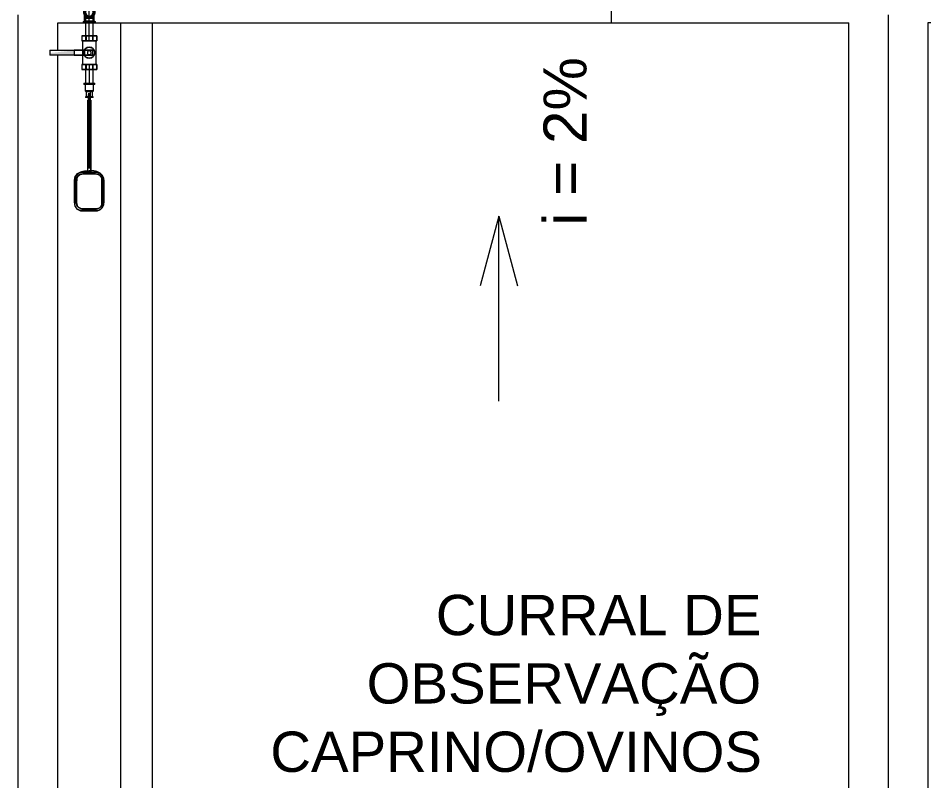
# Model space of a CAD drawing. Header units: metres. Extents: x 5 to 242, y -3 to 162.
# Drawn here: x 156.933 to 159.796, y 100.818 to 103.229 of the extents above; entities that cross this region are included whole.
import ezdxf

# ---------------------------------------------------------------- set-up
doc = ezdxf.new("R2010")
doc.units = ezdxf.units.M
doc.linetypes.add('IMPORT-Dashed _3_', pattern=[0.75, 0.5, -0.25])
doc.layers.add('1053_ARQ_BASE_MATADOURO_dwg', color=7, linetype='Continuous', lineweight=5, true_color=0x767676)
for name, color, linetype, lineweight in [('A-PROJEÇÃO', 7, 'IMPORT-Dashed _3_', 15), ('A-TEXTO1', 7, 'Continuous', 5), ('A-VISTA01', 7, 'Continuous', 20), ('A-VISTA04', 7, 'Continuous', 5), ('A-VISTA06', 7, 'Continuous', 5), ('P-PIPE', 7, 'Continuous', 5), ('P-PIPE-CNTR', 7, 'Continuous', 5), ('P-SANR-FIXT', 7, 'Continuous', 5)]:
    doc.layers.add(name, color=color, linetype=linetype, lineweight=lineweight)
doc.styles.add('Arial_2', font='arial.ttf', dxfattribs={"height": 0.1275})
doc.styles.add('Arial_4', font='arial.ttf', dxfattribs={"height": 0.136})

# ---------------------------------------------------------------- blocks, each defined once
blk = doc.blocks.new('RES_Torneira de Boia haste ABS Fortlev - RES_Torneira de Boia haste ABS Fortlev-V76-TÉRREO 1_20')
at = {"layer": 'P-SANR-FIXT', "color": 9, "true_color": 0xc0c0c0}
for p, q in [((-0.0178, 0), (-0.0178, -0.0049)), ((0.0178, -0.0049), (0.0178, 0)), ((-0.0178, 0), (0.0178, 0)), ((-0.0178, 0), (0.0178, 0)), ((0.0178, -0.0049), (-0.0178, -0.0049)), ((0.0178, -0.0049), (-0.0178, -0.0049)), ((-0.0128, -0.0049), (-0.0128, -0.025)), ((0.0128, -0.0049), (-0.0128, -0.0049)), ((0.0128, -0.0049), (-0.0128, -0.0049)), ((-0.0128, -0.025), (-0.01, -0.0278)), ((0.0128, -0.025), (-0.0128, -0.025)), ((0.0128, -0.025), (-0.0128, -0.025)), ((-0.01, -0.0278), (-0.01, -0.0433)), ((0.01, -0.0278), (-0.01, -0.0278)), ((0.01, -0.0278), (-0.01, -0.0278)), ((0.01, -0.0278), (0.0128, -0.025)), ((0.01, -0.0433), (0.01, -0.0278)), ((0.0128, -0.025), (0.0128, -0.0049)), ((-0.01, -0.0433), (-0.0119, -0.0438)), ((-0.0119, -0.0438), (-0.0119, -0.0461)), ((0.0119, -0.0438), (-0.0119, -0.0438)), ((0.0119, -0.0438), (-0.0119, -0.0438)), ((0.0119, -0.0461), (-0.0119, -0.0461)), ((0.0119, -0.0461), (-0.0119, -0.0461)), ((0.01, -0.0433), (-0.01, -0.0433)), ((0.01, -0.0433), (-0.01, -0.0433)), ((-0.0048, -0.0539), (-0.0048, -0.0541)), ((-0.0025, -0.0539), (-0.0048, -0.0539)), ((-0.0048, -0.2664), (-0.0048, -0.0539)), ((-0.0048, -0.0541), (-0.0025, -0.0541)), ((-0.0048, -0.2666), (-0.0048, -0.0541)), ((-0.0025, -0.0317), (-0.0025, -0.0359)), ((-0.0025, -0.0332), (-0.0025, -0.0536)), ((-0.0025, -0.0585), (-0.0025, -0.0359)), ((-0.0025, -0.0536), (-0.0025, -0.0624)), ((-0.0025, -0.0624), (-0.0025, -0.0539)), ((-0.0025, -0.0539), (-0.0025, -0.0541)), ((-0.0025, -0.0541), (-0.0025, -0.0626)), ((0.0022, -0.0302), (0.0022, -0.0406)), ((0.0022, -0.0302), (0.0022, -0.0308)), ((0.0022, -0.0308), (0.0022, -0.0352)), ((0.0022, -0.0359), (0.0022, -0.0317)), ((0.0022, -0.0352), (0.0022, -0.0332)), ((0.0022, -0.0401), (0.0022, -0.0352)), ((0.0022, -0.0536), (0.0022, -0.0352)), ((0.0022, -0.0359), (0.0022, -0.0403)), ((0.0022, -0.0403), (0.0022, -0.0401)), ((0.0022, -0.0403), (0.0022, -0.0406)), ((0.0022, -0.0403), (0.0022, -0.0585)), ((0.0022, -0.0541), (0.0022, -0.0539)), ((0.0048, -0.0539), (0.0022, -0.0539)), ((0.0022, -0.0626), (0.0022, -0.0541)), ((0.0022, -0.0541), (0.0048, -0.0541)), ((0.004, -0.0407), (0.004, -0.0302)), ((0.004, -0.0308), (0.004, -0.0302)), ((0.004, -0.0401), (0.004, -0.0308)), ((0.004, -0.0407), (0.004, -0.0401)), ((0.0048, -0.0541), (0.0048, -0.0539)), ((0.0048, -0.2666), (0.0048, -0.0541)), ((0.0119, -0.0438), (0.01, -0.0433)), ((0.0119, -0.0461), (0.0119, -0.0438)), ((-0.0025, -0.0585), (-0.0025, -0.0625)), ((-0.0005, -0.0624), (-0.0025, -0.0624)), ((-0.0025, -0.0626), (-0.0005, -0.0626)), ((0.0005, -0.0597), (-0.0005, -0.0597)), ((-0.0005, -0.0597), (-0.0005, -0.0624)), ((-0.0005, -0.2653), (-0.0005, -0.0597)), ((-0.0005, -0.061), (-0.0005, -0.0626)), ((-0.0005, -0.061), (0.0005, -0.061)), ((-0.0005, -0.2677), (-0.0005, -0.061)), ((-0.0005, -0.2664), (-0.0005, -0.0624)), ((-0.0005, -0.2666), (-0.0005, -0.0626)), ((0.0005, -0.0624), (0.0005, -0.0597)), ((0.0005, -0.2653), (0.0005, -0.0597)), ((0.0005, -0.0626), (0.0005, -0.061)), ((0.0005, -0.2677), (0.0005, -0.061)), ((0.0022, -0.0624), (0.0005, -0.0624)), ((0.0005, -0.2664), (0.0005, -0.0624)), ((0.0005, -0.0626), (0.0022, -0.0626)), ((0.0005, -0.2666), (0.0005, -0.0626)), ((0.0022, -0.0625), (0.0022, -0.0585)), ((-0.0229, -0.2815), (-0.0048, -0.2815)), ((-0.0048, -0.2826), (-0.0229, -0.2826)), ((0.0048, -0.2652), (-0.0048, -0.2652)), ((-0.0048, -0.2807), (-0.0048, -0.2652)), ((-0.0005, -0.2666), (-0.0048, -0.2666)), ((-0.0048, -0.2677), (0.0048, -0.2677)), ((-0.0048, -0.2832), (-0.0048, -0.2677)), ((-0.0048, -0.2807), (0.0048, -0.2807)), ((-0.0048, -0.2815), (-0.0048, -0.2807)), ((-0.0048, -0.2815), (0.0048, -0.2815)), ((-0.0048, -0.2826), (-0.0048, -0.2815)), ((0.0048, -0.2826), (-0.0048, -0.2826)), ((-0.0048, -0.2832), (-0.0048, -0.2826)), ((0.0048, -0.2832), (-0.0048, -0.2832)), ((-0.0005, -0.2653), (0.0005, -0.2653)), ((-0.0005, -0.2677), (-0.0005, -0.2666)), ((0.0005, -0.2677), (-0.0005, -0.2677)), ((0.0048, -0.2666), (0.0005, -0.2666)), ((0.0005, -0.2666), (0.0005, -0.2677)), ((0.0048, -0.2807), (0.0048, -0.2666)), ((0.0048, -0.2677), (0.0048, -0.2832)), ((0.0048, -0.2807), (0.0048, -0.2815)), ((0.0048, -0.2815), (0.0209, -0.2815)), ((0.0048, -0.2815), (0.0048, -0.2826)), ((0.0209, -0.2826), (0.0048, -0.2826)), ((0.0048, -0.2826), (0.0048, -0.2832)), ((-0.0472, -0.305), (-0.0472, -0.3061)), ((-0.0472, -0.3791), (-0.0472, -0.305)), ((-0.0472, -0.3061), (-0.0472, -0.3802)), ((-0.0427, -0.3029), (-0.0427, -0.3756)), ((-0.0412, -0.3785), (-0.0412, -0.3057)), ((-0.0403, -0.3126), (-0.0403, -0.3777)), ((-0.0403, -0.3779), (-0.0403, -0.3128)), ((-0.0399, -0.3068), (-0.0399, -0.3088)), ((-0.0198, -0.2864), (0, -0.2864)), ((0, -0.2875), (-0.0169, -0.2875)), ((0, -0.2864), (0.0198, -0.2864)), ((0.0169, -0.2875), (0, -0.2875)), ((0.0399, -0.3795), (0.0399, -0.3068)), ((0.0412, -0.3057), (0.0412, -0.3785)), ((0.0427, -0.3756), (0.0427, -0.3029)), ((0.0461, -0.3069), (0.0461, -0.3058)), ((0.0461, -0.3058), (0.0461, -0.3788)), ((0.0461, -0.3798), (0.0461, -0.3069)), ((0, -0.3978), (-0.0198, -0.3978)), ((-0.0169, -0.3988), (0, -0.3988)), ((0.0198, -0.3978), (0, -0.3978)), ((0, -0.3988), (0.0169, -0.3988)), ((0.0209, -0.4031), (-0.0225, -0.4031)), ((-0.0225, -0.4041), (0.0209, -0.4041))]:
    blk.add_line(p, q, dxfattribs=at)
at = {"layer": 'P-SANR-FIXT', "color": 254, "true_color": 0xd3d3d3}
for p, q in [((0.0022, -0.0624), (0.0022, -0.0536)), ((0.0022, -0.0539), (0.0022, -0.0624)), ((0.0048, -0.0541), (0.0048, -0.2664)), ((-0.0048, -0.2652), (-0.0048, -0.2677)), ((-0.0048, -0.2666), (-0.0048, -0.2664)), ((-0.0048, -0.2664), (-0.0005, -0.2664)), ((-0.0005, -0.2664), (-0.0005, -0.2653)), ((0.0005, -0.2653), (0.0005, -0.2664)), ((0.0005, -0.2664), (0.0048, -0.2664))]:
    blk.add_line(p, q, dxfattribs=at)
at = {"layer": 'P-SANR-FIXT', "color": 254, "true_color": 0xe0e0e0}
for p, q in [((0.0048, -0.2677), (0.0048, -0.2652)), ((0.0048, -0.2664), (0.0048, -0.2666))]:
    blk.add_line(p, q, dxfattribs=at)
at = {"layer": 'P-SANR-FIXT', "color": 9, "true_color": 0xc0c0c0, "flags": 128}
for points in [[(0.004, -0.0302), (0.0031, -0.0302), (0.0022, -0.0302)], [(0.0022, -0.0406), (0.0031, -0.0407), (0.004, -0.0407)], [(-0.0427, -0.3029), (-0.0424, -0.2996), (-0.0417, -0.2965), (-0.0406, -0.2937), (-0.0393, -0.2914), (-0.038, -0.2894), (-0.0365, -0.2877), (-0.0352, -0.2864), (-0.0338, -0.2853), (-0.0325, -0.2843), (-0.0313, -0.2835), (-0.0301, -0.2829), (-0.029, -0.2823), (-0.0279, -0.2817), (-0.0268, -0.2813), (-0.0258, -0.2809), (-0.0247, -0.2805), (-0.0237, -0.2801), (-0.0227, -0.2798), (-0.0217, -0.2795), (-0.0207, -0.2793), (-0.0196, -0.279), (-0.0186, -0.2788), (-0.0176, -0.2786), (-0.0166, -0.2784), (-0.0155, -0.2782), (-0.0145, -0.278), (-0.0134, -0.2779), (-0.0124, -0.2778), (-0.0113, -0.2776), (-0.0102, -0.2775), (-0.0091, -0.2774), (-0.008, -0.2773), (-0.0069, -0.2772), (-0.0058, -0.2772), (-0.0047, -0.2771), (-0.0036, -0.2771), (-0.0025, -0.277), (-0.0014, -0.277), (-0.0003, -0.277), (0, -0.277)], [(0.0427, -0.3029), (0.0424, -0.2996), (0.0417, -0.2965), (0.0406, -0.2937), (0.0393, -0.2914), (0.038, -0.2894), (0.0365, -0.2877), (0.0352, -0.2864), (0.0338, -0.2853), (0.0325, -0.2843), (0.0313, -0.2835), (0.0301, -0.2829), (0.029, -0.2823), (0.0279, -0.2817), (0.0268, -0.2813), (0.0258, -0.2809), (0.0247, -0.2805), (0.0237, -0.2801), (0.0227, -0.2798), (0.0217, -0.2795), (0.0207, -0.2793), (0.0196, -0.279), (0.0186, -0.2788), (0.0176, -0.2786), (0.0166, -0.2784), (0.0155, -0.2782), (0.0145, -0.278), (0.0134, -0.2779), (0.0124, -0.2778), (0.0113, -0.2776), (0.0102, -0.2775), (0.0091, -0.2774), (0.008, -0.2773), (0.0069, -0.2772), (0.0058, -0.2772), (0.0047, -0.2771), (0.0036, -0.2771), (0.0025, -0.277), (0.0014, -0.277), (0.0003, -0.277), (0, -0.277)], [(-0.0427, -0.3756), (-0.0424, -0.3789), (-0.0417, -0.382), (-0.0406, -0.3848), (-0.0393, -0.3871), (-0.038, -0.3891), (-0.0365, -0.3908), (-0.0352, -0.3921), (-0.034, -0.3931)], [(-0.0291, -0.3962), (-0.028, -0.3967), (-0.0269, -0.3972), (-0.0258, -0.3976), (-0.0248, -0.398), (-0.0238, -0.3983), (-0.0227, -0.3987), (-0.0217, -0.3989), (-0.0207, -0.3992), (-0.0197, -0.3995), (-0.0187, -0.3997), (-0.0176, -0.3999), (-0.0166, -0.4001), (-0.0156, -0.4003), (-0.0145, -0.4004), (-0.0135, -0.4006), (-0.0124, -0.4007), (-0.0113, -0.4009), (-0.0103, -0.401), (-0.0092, -0.4011), (-0.0081, -0.4012), (-0.007, -0.4013), (-0.0059, -0.4013), (-0.0048, -0.4014), (-0.0037, -0.4014), (-0.0026, -0.4015), (-0.0015, -0.4015), (-0.0004, -0.4015), (0, -0.4015)], [(0.0291, -0.3962), (0.028, -0.3967), (0.0269, -0.3972), (0.0258, -0.3976), (0.0248, -0.398), (0.0238, -0.3983), (0.0227, -0.3987), (0.0217, -0.3989), (0.0207, -0.3992), (0.0197, -0.3995), (0.0187, -0.3997), (0.0176, -0.3999), (0.0166, -0.4001), (0.0156, -0.4003), (0.0145, -0.4004), (0.0135, -0.4006), (0.0124, -0.4007), (0.0113, -0.4009), (0.0103, -0.401), (0.0092, -0.4011), (0.0081, -0.4012), (0.007, -0.4013), (0.0059, -0.4013), (0.0048, -0.4014), (0.0037, -0.4014), (0.0026, -0.4015), (0.0015, -0.4015), (0.0004, -0.4015), (0, -0.4015)], [(0.0427, -0.3756), (0.0424, -0.3789), (0.0417, -0.382), (0.0406, -0.3848), (0.0393, -0.3871), (0.038, -0.3891), (0.0365, -0.3908), (0.0352, -0.3921), (0.034, -0.3931)]]:
    blk.add_lwpolyline(points, dxfattribs=at)
at = {"layer": 'P-SANR-FIXT', "color": 9, "true_color": 0xc0c0c0}
for centre, major_axis, start_param, end_param in [((-0.0229, -0.305), (-0.0243, 0), 4.712389, 6.283185), ((-0.0229, -0.3061), (-0.0243, 0), 4.712389, 6.283185), ((0.0209, -0.3058), (0.0252, 0), 0, 1.570796), ((0.0209, -0.3069), (0.0252, 0), 0, 1.570796), ((-0.0162, -0.3128), (-0.0241, 0), 6.10878, 6.283185), ((-0.0225, -0.3791), (0.0248, 0), 3.141593, 4.712389), ((-0.0225, -0.3802), (0.0248, 0), 3.141593, 4.712389), ((-0.0206, -0.3779), (0.0197, 0), 3.141593, 3.414756), ((0.0209, -0.3788), (-0.0252, 0), 1.570796, 3.141593), ((0.0209, -0.3798), (-0.0252, 0), 1.570796, 3.141593)]:
    blk.add_ellipse(centre, major_axis=major_axis, ratio=0.965926, start_param=start_param, end_param=end_param, dxfattribs=at)
for points, knots in [([(-0.0412, -0.3057), (-0.0412, -0.3034), (-0.0403, -0.299), (-0.0371, -0.2937), (-0.033, -0.2902), (-0.0289, -0.288), (-0.0244, -0.2867), (-0.0214, -0.2864), (-0.0198, -0.2864)], [-1, -1, -1, -1, -0.785714, -0.571429, -0.428571, -0.285714, -0.142857, 0, 0, 0, 0]), ([(-0.0169, -0.2875), (-0.0182, -0.2874), (-0.02, -0.2875), (-0.0223, -0.2879), (-0.0241, -0.2883), (-0.0259, -0.2888), (-0.0282, -0.2896), (-0.0305, -0.2908), (-0.0328, -0.2924), (-0.0352, -0.2945), (-0.0376, -0.2977), (-0.0395, -0.3021), (-0.0399, -0.3052), (-0.0399, -0.3068)], [-1, -1, -1, -1, -0.892857, -0.839286, -0.785714, -0.732143, -0.678571, -0.571429, -0.5, -0.428571, -0.285714, -0.142857, 0, 0, 0, 0]), ([(0.0399, -0.3068), (0.0399, -0.3056), (0.0397, -0.3032), (0.0386, -0.2999), (0.0369, -0.2967), (0.0344, -0.2936), (0.0315, -0.2914), (0.0287, -0.2899), (0.0265, -0.2889), (0.0241, -0.2882), (0.021, -0.2876), (0.0186, -0.2874), (0.0169, -0.2875)], [-1, -1, -1, -1, -0.892857, -0.785714, -0.678571, -0.571429, -0.428571, -0.357143, -0.285714, -0.214286, -0.142857, 0, 0, 0, 0]), ([(0.0198, -0.2864), (0.0221, -0.2864), (0.025, -0.2868), (0.0283, -0.2879), (0.0305, -0.2888), (0.0333, -0.2905), (0.0365, -0.2932), (0.0392, -0.297), (0.0408, -0.3012), (0.0412, -0.3042), (0.0412, -0.3057)], [-1, -1, -1, -1, -0.785714, -0.732143, -0.678571, -0.571429, -0.428571, -0.285714, -0.142857, 0, 0, 0, 0]), ([(-0.0198, -0.3978), (-0.0221, -0.3978), (-0.025, -0.3974), (-0.0283, -0.3963), (-0.0305, -0.3954), (-0.0333, -0.3938), (-0.0365, -0.391), (-0.0392, -0.3872), (-0.0408, -0.383), (-0.0412, -0.38), (-0.0412, -0.3785)], [-1, -1, -1, -1, -0.785714, -0.732143, -0.678571, -0.571429, -0.428571, -0.285714, -0.142857, 0, 0, 0, 0]), ([(-0.0395, -0.3831), (-0.0392, -0.3847), (-0.0381, -0.3877), (-0.0352, -0.3918), (-0.032, -0.3945), (-0.0291, -0.3962), (-0.0268, -0.3972), (-0.0244, -0.398), (-0.0211, -0.3987), (-0.0186, -0.3989), (-0.0169, -0.3988)], [-1, -1, -1, -1, -0.833333, -0.666667, -0.5, -0.416667, -0.333333, -0.25, -0.166667, 0, 0, 0, 0]), ([(0.0169, -0.3988), (0.0182, -0.3988), (0.02, -0.3988), (0.0223, -0.3984), (0.0241, -0.398), (0.0259, -0.3975), (0.0282, -0.3967), (0.0305, -0.3955), (0.0328, -0.3939), (0.0352, -0.3918), (0.0376, -0.3886), (0.0395, -0.3842), (0.0399, -0.3811), (0.0399, -0.3795)], [-1, -1, -1, -1, -0.892857, -0.839286, -0.785714, -0.732143, -0.678571, -0.571429, -0.5, -0.428571, -0.285714, -0.142857, 0, 0, 0, 0]), ([(0.0412, -0.3785), (0.0412, -0.3808), (0.0403, -0.3852), (0.0371, -0.3905), (0.033, -0.394), (0.0289, -0.3962), (0.0244, -0.3975), (0.0213, -0.3978), (0.0198, -0.3978)], [-1, -1, -1, -1, -0.785714, -0.571429, -0.428571, -0.285714, -0.142857, 0, 0, 0, 0])]:
    blk.add_open_spline(points, degree=3, knots=knots, dxfattribs=at)
for points in [[(-0.0399, -0.3088), (-0.04, -0.3093), (-0.0402, -0.3105), (-0.0403, -0.3118), (-0.0403, -0.3126)], [(-0.0403, -0.3777), (-0.0403, -0.3779), (-0.0403, -0.3785), (-0.0402, -0.379), (-0.0402, -0.3793)], [(-0.0402, -0.3793), (-0.0402, -0.3799), (-0.04, -0.3812), (-0.0397, -0.3825), (-0.0395, -0.3831)]]:
    blk.add_open_spline(points, degree=3, dxfattribs=at)
blk = doc.blocks.new('Valvula esfera BSP-PN30 - Válvula Esfera BSP - TupyValve - Válvula Esfera BSP TupyValve PN30 Plena-V73-TÉRREO 1_20')
at = {"layer": 'P-PIPE', "true_color": 0x7f7f7f}
blk.add_hatch(color=8, dxfattribs=at).paths.add_polyline_path([(-0.0474, 0.0295), (-0.0474, 0.0445), (-0.125, 0.0358), (-0.125, 0.0295)])
at = {"layer": 'P-PIPE'}
for p, q in [((-0.0099, 0.0905), (-0.0237, 0.0905)), ((-0.0237, 0.0905), (-0.0097, 0.0905)), ((-0.0237, 0.0905), (-0.0237, 0.074)), ((-0.0237, 0.0905), (-0.0237, 0.074)), ((-0.0174, 0.0905), (0.0174, 0.0905)), ((-0.0174, 0.0905), (0.0174, 0.0905)), ((0.0097, 0.0905), (-0.0099, 0.0905)), ((-0.0099, 0.0905), (-0.0099, 0.074)), ((-0.0097, 0.0905), (0.0099, 0.0905)), ((-0.0097, 0.0905), (-0.0097, 0.074)), ((0.0237, 0.0905), (0.0097, 0.0905)), ((0.0097, 0.0905), (0.0097, 0.074)), ((0.0099, 0.0905), (0.0237, 0.0905)), ((0.0099, 0.0905), (0.0099, 0.074)), ((0.0237, 0.074), (0.0237, 0.0905)), ((0.0237, 0.0905), (0.0237, 0.074)), ((-0.0097, 0.074), (-0.0237, 0.074)), ((-0.0237, 0.074), (-0.0099, 0.074)), ((-0.0218, 0.074), (-0.0218, 0)), ((-0.0218, 0.074), (0.0218, 0.074)), ((-0.0218, 0.074), (0.0218, 0.074)), ((0.0174, 0.074), (-0.0174, 0.074)), ((0.0174, 0.074), (-0.0174, 0.074)), ((-0.0099, 0.074), (0.0097, 0.074)), ((0.0099, 0.074), (-0.0097, 0.074)), ((0.0097, 0.074), (0.0237, 0.074)), ((0.0237, 0.074), (0.0099, 0.074)), ((0.0218, 0), (0.0218, 0.074)), ((-0.125, 0.0445), (-0.0474, 0.0445)), ((-0.125, 0.0445), (-0.125, 0.0295)), ((-0.0474, 0.0295), (-0.125, 0.0295)), ((-0.0174, 0.0445), (-0.0474, 0.0445)), ((-0.0474, 0.0445), (-0.0154, 0.0445)), ((-0.0474, 0.0445), (-0.0474, 0.0295)), ((-0.0154, 0.0295), (-0.0474, 0.0295)), ((-0.0474, 0.0295), (-0.0174, 0.0295)), ((0.01, 0.0445), (-0.0174, 0.0445)), ((-0.0174, 0.0295), (-0.0174, 0.0445)), ((-0.0174, 0.0295), (0.01, 0.0295)), ((-0.0154, 0.0445), (0.01, 0.0445)), ((-0.0154, 0.0445), (-0.0154, 0.0295)), ((0.01, 0.0295), (-0.0154, 0.0295)), ((0.01, 0.0445), (0.01, 0.0295)), ((0.01, 0.0445), (0.01, 0.0295)), ((-0.0096, 0), (-0.0237, 0)), ((-0.0237, 0), (-0.01, 0)), ((-0.0237, 0), (-0.0237, -0.0165)), ((-0.0237, 0), (-0.0237, -0.0165)), ((0.0218, 0), (-0.0218, 0)), ((0.0218, 0), (-0.0218, 0)), ((-0.0174, 0), (0.0174, 0)), ((-0.0174, 0), (0.0174, 0)), ((-0.01, 0), (0.0096, 0)), ((-0.01, 0), (-0.01, -0.0165)), ((0.01, 0), (-0.0096, 0)), ((-0.0096, 0), (-0.0096, -0.0165)), ((0.0096, 0), (0.0237, 0)), ((0.0096, 0), (0.0096, -0.0165)), ((0.0237, 0), (0.01, 0)), ((0.01, 0), (0.01, -0.0165)), ((0.0237, -0.0165), (0.0237, 0)), ((0.0237, 0), (0.0237, -0.0165)), ((-0.01, -0.0165), (-0.0237, -0.0165)), ((-0.0237, -0.0165), (-0.0096, -0.0165)), ((0.0174, -0.0165), (-0.0174, -0.0165)), ((0.0174, -0.0165), (-0.0174, -0.0165)), ((0.0096, -0.0165), (-0.01, -0.0165)), ((-0.0096, -0.0165), (0.01, -0.0165)), ((0.0237, -0.0165), (0.0096, -0.0165)), ((0.01, -0.0165), (0.0237, -0.0165))]:
    blk.add_line(p, q, dxfattribs=at)
for centre, radius, start, end in [((-0.0003, 0.037), 0.0174, 360, 180), ((-0.0003, 0.037), 0.0174, 180, 360), ((0, 0.037), 0.006, 0, 180), ((0, 0.037), 0.006, 360, 180), ((0, 0.037), 0.006, 0, 180), ((0, 0.037), 0.006, 0, 180), ((0, 0.037), 0.006, 180, 360), ((0, 0.037), 0.006, 180, 360), ((0, 0.037), 0.006, 180, 360), ((0, 0.037), 0.006, 180, 360)]:
    blk.add_arc(centre, radius, start, end, dxfattribs=at)
for points, knots in [([(-0.0177, 0.037), (-0.0177, 0.0381), (-0.0175, 0.0397), (-0.0171, 0.0415), (-0.0169, 0.0424), (-0.0166, 0.0433), (-0.0161, 0.0445), (-0.0154, 0.0458), (-0.0146, 0.047), (-0.0138, 0.0481), (-0.0128, 0.0492), (-0.0114, 0.0505), (-0.0098, 0.0516), (-0.0081, 0.0526), (-0.0067, 0.0532), (-0.0052, 0.0537), (-0.0032, 0.0542), (-0.001, 0.0544), (0.0011, 0.0543), (0.0032, 0.0541), (0.0053, 0.0535), (0.0072, 0.0527), (0.009, 0.0518), (0.0106, 0.0506), (0.012, 0.0493), (0.013, 0.0482), (0.0139, 0.047), (0.0147, 0.0458), (0.0154, 0.0445), (0.016, 0.0431), (0.0164, 0.0417), (0.0168, 0.0397), (0.017, 0.0381), (0.0171, 0.037)], [0, 0, 0, 0, 0.055556, 0.083333, 0.097222, 0.111111, 0.138889, 0.166667, 0.194444, 0.222222, 0.25, 0.277778, 0.333333, 0.361111, 0.388889, 0.416667, 0.444444, 0.5, 0.527778, 0.555556, 0.611111, 0.638889, 0.666667, 0.722222, 0.75, 0.777778, 0.805556, 0.833333, 0.861111, 0.888889, 0.916667, 0.944444, 1, 1, 1, 1]), ([(0.0171, 0.037), (0.017, 0.0359), (0.0168, 0.0343), (0.0164, 0.0323), (0.016, 0.0309), (0.0154, 0.0295), (0.0147, 0.0282), (0.0139, 0.027), (0.013, 0.0258), (0.012, 0.0247), (0.0106, 0.0234), (0.009, 0.0222), (0.0072, 0.0213), (0.0058, 0.0207), (0.0042, 0.0202), (0.0022, 0.0197), (0.0001, 0.0196), (-0.0021, 0.0197), (-0.0042, 0.02), (-0.0062, 0.0206), (-0.0081, 0.0214), (-0.0098, 0.0224), (-0.0114, 0.0235), (-0.0128, 0.0248), (-0.0138, 0.0259), (-0.0146, 0.027), (-0.0154, 0.0282), (-0.0161, 0.0295), (-0.0166, 0.0307), (-0.0169, 0.0316), (-0.0171, 0.0325), (-0.0175, 0.0343), (-0.0177, 0.0359), (-0.0177, 0.037)], [0, 0, 0, 0, 0.055556, 0.083333, 0.111111, 0.138889, 0.166667, 0.194444, 0.222222, 0.25, 0.277778, 0.333333, 0.361111, 0.388889, 0.416667, 0.444444, 0.5, 0.527778, 0.555556, 0.611111, 0.638889, 0.666667, 0.722222, 0.75, 0.777778, 0.805556, 0.833333, 0.861111, 0.888889, 0.902778, 0.916667, 0.944444, 1, 1, 1, 1])]:
    blk.add_open_spline(points, degree=3, knots=knots, dxfattribs=at)
blk = doc.blocks.new('AÇO_Cotovelo 90 45 - AÇO_Cotovelo 90 45-V74-TÉRREO 1_20')
at = {"layer": 'P-PIPE'}
for p, q in [((141.5436, 103.2287), (141.5436, 103.2142)), ((141.5594, 103.2287), (141.5436, 103.2287)), ((141.5436, 103.2287), (141.5594, 103.2287)), ((141.5594, 103.2287), (141.5474, 103.2287)), ((141.5715, 103.2287), (141.5594, 103.2287)), ((141.5752, 103.2287), (141.5594, 103.2287)), ((141.5594, 103.2287), (141.5752, 103.2287)), ((141.5752, 103.2142), (141.5752, 103.2287)), ((141.5436, 103.2142), (141.5594, 103.2142)), ((141.5594, 103.2142), (141.5474, 103.2142)), ((141.5594, 103.2142), (141.5752, 103.2142)), ((141.5715, 103.2142), (141.5594, 103.2142))]:
    blk.add_line(p, q, dxfattribs=at)
at = {"layer": 'P-PIPE', "flags": 128}
for points in [[(141.5594, 103.2658), (141.5587, 103.2658), (141.5579, 103.2657), (141.5572, 103.2657), (141.5565, 103.2656), (141.5558, 103.2654), (141.5551, 103.2653), (141.5544, 103.2651), (141.5537, 103.2649), (141.553, 103.2646), (141.5523, 103.2643), (141.5516, 103.264), (141.551, 103.2637), (141.5503, 103.2634), (141.5497, 103.263), (141.5491, 103.2626), (141.5485, 103.2622), (141.5479, 103.2617), (141.5473, 103.2612), (141.5468, 103.2607), (141.5463, 103.2602), (141.5458, 103.2597), (141.5453, 103.2591), (141.5448, 103.2586), (141.5444, 103.258), (141.544, 103.2574), (141.5436, 103.2567), (141.5433, 103.2561), (141.5429, 103.2555), (141.5426, 103.2548), (141.5424, 103.2541), (141.5421, 103.2534), (141.5419, 103.2527), (141.5417, 103.252), (141.5415, 103.2513), (141.5414, 103.2506), (141.5413, 103.2499), (141.5412, 103.2491), (141.5411, 103.2484), (141.5411, 103.2477), (141.5411, 103.2469), (141.5412, 103.2462), (141.5412, 103.2455), (141.5413, 103.2448), (141.5414, 103.244), (141.5416, 103.2433), (141.5418, 103.2426), (141.542, 103.2419), (141.5422, 103.2412), (141.5425, 103.2405), (141.5428, 103.2399), (141.5431, 103.2392), (141.5434, 103.2386), (141.5438, 103.2379), (141.5442, 103.2373), (141.5446, 103.2367), (141.5451, 103.2361), (141.5455, 103.2356), (141.546, 103.235), (141.5465, 103.2345), (141.547, 103.234), (141.5476, 103.2335), (141.5482, 103.233), (141.5488, 103.2326), (141.5494, 103.2322), (141.55, 103.2318), (141.5506, 103.2314), (141.5513, 103.2311), (141.5519, 103.2308), (141.5526, 103.2305), (141.5533, 103.2302), (141.554, 103.23), (141.5547, 103.2298), (141.5554, 103.2296), (141.5561, 103.2295), (141.5568, 103.2294), (141.5576, 103.2293), (141.5583, 103.2292), (141.559, 103.2292), (141.5594, 103.2292)], [(141.5594, 103.2342), (141.5589, 103.2342), (141.5583, 103.2342), (141.5578, 103.2343), (141.5573, 103.2344), (141.5568, 103.2344), (141.5562, 103.2346), (141.5557, 103.2347), (141.5552, 103.2349), (141.5547, 103.235), (141.5542, 103.2352), (141.5537, 103.2355), (141.5533, 103.2357), (141.5528, 103.2359), (141.5523, 103.2362), (141.5519, 103.2365), (141.5515, 103.2368), (141.551, 103.2371), (141.5506, 103.2375), (141.5502, 103.2378), (141.5499, 103.2382), (141.5495, 103.2386), (141.5492, 103.239), (141.5488, 103.2394), (141.5485, 103.2399), (141.5482, 103.2403), (141.5479, 103.2408), (141.5477, 103.2412), (141.5474, 103.2417), (141.5472, 103.2422), (141.547, 103.2427), (141.5468, 103.2432), (141.5467, 103.2437), (141.5465, 103.2442), (141.5464, 103.2447), (141.5463, 103.2452), (141.5462, 103.2457), (141.5462, 103.2463), (141.5461, 103.2468), (141.5461, 103.2473), (141.5461, 103.2479), (141.5461, 103.2484), (141.5462, 103.2489), (141.5463, 103.2495), (141.5463, 103.25), (141.5465, 103.2505), (141.5466, 103.251), (141.5467, 103.2515), (141.5469, 103.252), (141.5471, 103.2525), (141.5473, 103.253), (141.5475, 103.2535), (141.5478, 103.254), (141.5481, 103.2544), (141.5484, 103.2549), (141.5487, 103.2553), (141.549, 103.2557), (141.5493, 103.2561), (141.5497, 103.2565), (141.55, 103.2569), (141.5504, 103.2573), (141.5508, 103.2576), (141.5512, 103.258), (141.5517, 103.2583), (141.5521, 103.2586), (141.5526, 103.2589), (141.553, 103.2591), (141.5535, 103.2594), (141.554, 103.2596), (141.5545, 103.2598), (141.555, 103.26), (141.5555, 103.2602), (141.556, 103.2603), (141.5565, 103.2605), (141.557, 103.2606), (141.5575, 103.2607), (141.5581, 103.2607), (141.5586, 103.2608), (141.5591, 103.2608), (141.5594, 103.2608)], [(141.5594, 103.2292), (141.5601, 103.2292), (141.5609, 103.2292), (141.5616, 103.2293), (141.5623, 103.2294), (141.563, 103.2295), (141.5638, 103.2297), (141.5645, 103.2299), (141.5652, 103.2301), (141.5659, 103.2304), (141.5665, 103.2306), (141.5672, 103.2309), (141.5679, 103.2313), (141.5685, 103.2316), (141.5691, 103.232), (141.5697, 103.2324), (141.5703, 103.2328), (141.5709, 103.2333), (141.5715, 103.2337), (141.572, 103.2342), (141.5725, 103.2347), (141.573, 103.2353), (141.5735, 103.2358), (141.574, 103.2364), (141.5744, 103.237), (141.5748, 103.2376), (141.5752, 103.2382), (141.5755, 103.2389), (141.5759, 103.2395), (141.5762, 103.2402), (141.5765, 103.2409), (141.5767, 103.2415), (141.5769, 103.2422), (141.5771, 103.2429), (141.5773, 103.2437), (141.5774, 103.2444), (141.5776, 103.2451), (141.5776, 103.2458), (141.5777, 103.2466), (141.5777, 103.2473), (141.5777, 103.248), (141.5777, 103.2487), (141.5776, 103.2495), (141.5775, 103.2502), (141.5774, 103.2509), (141.5772, 103.2516), (141.577, 103.2524), (141.5768, 103.2531), (141.5766, 103.2537), (141.5763, 103.2544), (141.576, 103.2551), (141.5757, 103.2558), (141.5754, 103.2564), (141.575, 103.257), (141.5746, 103.2577), (141.5742, 103.2583), (141.5738, 103.2588), (141.5733, 103.2594), (141.5728, 103.2599), (141.5723, 103.2605), (141.5718, 103.261), (141.5712, 103.2615), (141.5707, 103.2619), (141.5701, 103.2624), (141.5695, 103.2628), (141.5688, 103.2632), (141.5682, 103.2635), (141.5676, 103.2639), (141.5669, 103.2642), (141.5662, 103.2645), (141.5655, 103.2647), (141.5648, 103.265), (141.5641, 103.2652), (141.5634, 103.2653), (141.5627, 103.2655), (141.562, 103.2656), (141.5613, 103.2657), (141.5605, 103.2657), (141.5598, 103.2658), (141.5594, 103.2658)], [(141.5594, 103.2608), (141.5599, 103.2608), (141.5605, 103.2607), (141.561, 103.2607), (141.5615, 103.2606), (141.5621, 103.2605), (141.5626, 103.2604), (141.5631, 103.2603), (141.5636, 103.2601), (141.5641, 103.2599), (141.5646, 103.2597), (141.5651, 103.2595), (141.5655, 103.2593), (141.566, 103.259), (141.5665, 103.2588), (141.5669, 103.2585), (141.5674, 103.2582), (141.5678, 103.2578), (141.5682, 103.2575), (141.5686, 103.2571), (141.5689, 103.2568), (141.5693, 103.2564), (141.5697, 103.256), (141.57, 103.2555), (141.5703, 103.2551), (141.5706, 103.2547), (141.5709, 103.2542), (141.5711, 103.2538), (141.5714, 103.2533), (141.5716, 103.2528), (141.5718, 103.2523), (141.572, 103.2518), (141.5721, 103.2513), (141.5723, 103.2508), (141.5724, 103.2503), (141.5725, 103.2497), (141.5726, 103.2492), (141.5727, 103.2487), (141.5727, 103.2482), (141.5727, 103.2476), (141.5727, 103.2471), (141.5727, 103.2466), (141.5726, 103.246), (141.5726, 103.2455), (141.5725, 103.245), (141.5724, 103.2445), (141.5722, 103.2439), (141.5721, 103.2434), (141.5719, 103.2429), (141.5717, 103.2424), (141.5715, 103.2419), (141.5713, 103.2415), (141.571, 103.241), (141.5708, 103.2405), (141.5705, 103.2401), (141.5702, 103.2397), (141.5698, 103.2392), (141.5695, 103.2388), (141.5691, 103.2384), (141.5688, 103.238), (141.5684, 103.2377), (141.568, 103.2373), (141.5676, 103.237), (141.5672, 103.2367), (141.5667, 103.2364), (141.5663, 103.2361), (141.5658, 103.2358), (141.5653, 103.2356), (141.5649, 103.2353), (141.5644, 103.2351), (141.5639, 103.235), (141.5634, 103.2348), (141.5628, 103.2346), (141.5623, 103.2345), (141.5618, 103.2344), (141.5613, 103.2343), (141.5608, 103.2343), (141.5602, 103.2342), (141.5597, 103.2342), (141.5594, 103.2342)], [(141.5436, 103.2475), (141.5436, 103.2474), (141.5436, 103.2473), (141.5436, 103.2472), (141.5436, 103.2471), (141.5436, 103.2469), (141.5436, 103.2468), (141.5436, 103.2465), (141.5436, 103.2463), (141.5436, 103.246), (141.5436, 103.2457), (141.5436, 103.2454), (141.5436, 103.245), (141.5436, 103.2446), (141.5436, 103.2442), (141.5436, 103.2438), (141.5436, 103.2433), (141.5436, 103.2428), (141.5436, 103.2423), (141.5436, 103.2418), (141.5436, 103.2412), (141.5436, 103.2407), (141.5436, 103.2401), (141.5436, 103.2395), (141.5436, 103.2388), (141.5436, 103.2382), (141.5436, 103.2375), (141.5436, 103.2369), (141.5436, 103.2362), (141.5436, 103.2355), (141.5436, 103.2348), (141.5436, 103.2341), (141.5436, 103.2334), (141.5436, 103.2326), (141.5436, 103.2319), (141.5436, 103.2311), (141.5436, 103.2304), (141.5436, 103.2296), (141.5436, 103.2289), (141.5436, 103.2287)], [(141.5752, 103.2287), (141.5752, 103.2294), (141.5752, 103.2302), (141.5752, 103.2309), (141.5752, 103.2317), (141.5752, 103.2324), (141.5752, 103.2332), (141.5752, 103.2339), (141.5752, 103.2346), (141.5752, 103.2353), (141.5752, 103.236), (141.5752, 103.2367), (141.5752, 103.2374), (141.5752, 103.238), (141.5752, 103.2387), (141.5752, 103.2393), (141.5752, 103.2399), (141.5752, 103.2405), (141.5752, 103.2411), (141.5752, 103.2416), (141.5752, 103.2422), (141.5752, 103.2427), (141.5752, 103.2432), (141.5752, 103.2436), (141.5752, 103.2441), (141.5752, 103.2445), (141.5752, 103.2449), (141.5752, 103.2453), (141.5752, 103.2456), (141.5752, 103.2459), (141.5752, 103.2462), (141.5752, 103.2465), (141.5752, 103.2467), (141.5752, 103.2469), (141.5752, 103.2471), (141.5752, 103.2472), (141.5752, 103.2473), (141.5752, 103.2474), (141.5752, 103.2475)], [(141.5411, 103.2167), (141.5411, 103.2168), (141.5411, 103.2169), (141.5411, 103.217), (141.5411, 103.2171), (141.5412, 103.2172), (141.5412, 103.2173), (141.5412, 103.2174), (141.5412, 103.2175), (141.5413, 103.2176), (141.5413, 103.2177), (141.5413, 103.2177), (141.5414, 103.2178), (141.5414, 103.2179), (141.5415, 103.218), (141.5415, 103.2181), (141.5416, 103.2182), (141.5417, 103.2183), (141.5417, 103.2183), (141.5418, 103.2184), (141.5419, 103.2185), (141.5419, 103.2185), (141.542, 103.2186), (141.5421, 103.2187), (141.5422, 103.2187), (141.5423, 103.2188), (141.5423, 103.2188), (141.5424, 103.2189), (141.5425, 103.2189), (141.5426, 103.219), (141.5427, 103.219), (141.5428, 103.219), (141.5429, 103.2191), (141.543, 103.2191), (141.5431, 103.2191), (141.5432, 103.2191), (141.5433, 103.2192), (141.5434, 103.2192), (141.5435, 103.2192), (141.5436, 103.2192), (141.5436, 103.2192)], [(141.5436, 103.2142), (141.5435, 103.2142), (141.5434, 103.2142), (141.5433, 103.2142), (141.5432, 103.2142), (141.5431, 103.2142), (141.543, 103.2143), (141.5429, 103.2143), (141.5428, 103.2143), (141.5427, 103.2143), (141.5426, 103.2144), (141.5425, 103.2144), (141.5425, 103.2145), (141.5424, 103.2145), (141.5423, 103.2146), (141.5422, 103.2146), (141.5421, 103.2147), (141.542, 103.2147), (141.542, 103.2148), (141.5419, 103.2149), (141.5418, 103.2149), (141.5417, 103.215), (141.5417, 103.2151), (141.5416, 103.2152), (141.5416, 103.2153), (141.5415, 103.2153), (141.5415, 103.2154), (141.5414, 103.2155), (141.5414, 103.2156), (141.5413, 103.2157), (141.5413, 103.2158), (141.5412, 103.2159), (141.5412, 103.216), (141.5412, 103.2161), (141.5412, 103.2162), (141.5411, 103.2163), (141.5411, 103.2164), (141.5411, 103.2165), (141.5411, 103.2166), (141.5411, 103.2167), (141.5411, 103.2167)], [(141.5594, 103.2192), (141.5588, 103.2192), (141.5581, 103.2192), (141.5575, 103.2192), (141.5569, 103.2192), (141.5563, 103.2192), (141.5557, 103.2192), (141.555, 103.2192), (141.5544, 103.2192), (141.5538, 103.2192), (141.5533, 103.2192), (141.5527, 103.2192), (141.5521, 103.2192), (141.5516, 103.2192), (141.551, 103.2192), (141.5505, 103.2192), (141.55, 103.2192), (141.5495, 103.2192), (141.549, 103.2192), (141.5485, 103.2192), (141.5481, 103.2192), (141.5476, 103.2192), (141.5472, 103.2192), (141.5468, 103.2192), (141.5465, 103.2192), (141.5461, 103.2192), (141.5458, 103.2192), (141.5455, 103.2192), (141.5452, 103.2192), (141.5449, 103.2192), (141.5447, 103.2192), (141.5445, 103.2192), (141.5443, 103.2192), (141.5441, 103.2192), (141.544, 103.2192), (141.5438, 103.2192), (141.5437, 103.2192), (141.5437, 103.2192), (141.5436, 103.2192)], [(141.5436, 103.2192), (141.5437, 103.2192), (141.5437, 103.2192), (141.5438, 103.2192), (141.5439, 103.2192), (141.5441, 103.2192), (141.5442, 103.2192), (141.5444, 103.2192), (141.5446, 103.2192), (141.5449, 103.2192), (141.5451, 103.2192), (141.5454, 103.2192), (141.5457, 103.2192), (141.546, 103.2192), (141.5464, 103.2192), (141.5467, 103.2192), (141.5471, 103.2192), (141.5475, 103.2192), (141.548, 103.2192), (141.5484, 103.2192), (141.5489, 103.2192), (141.5493, 103.2192), (141.5498, 103.2192), (141.5503, 103.2192), (141.5509, 103.2192), (141.5514, 103.2192), (141.552, 103.2192), (141.5525, 103.2192), (141.5531, 103.2192), (141.5537, 103.2192), (141.5543, 103.2192), (141.5549, 103.2192), (141.5555, 103.2192), (141.5561, 103.2192), (141.5567, 103.2192), (141.5573, 103.2192), (141.558, 103.2192), (141.5586, 103.2192), (141.5592, 103.2192), (141.5594, 103.2192)], [(141.5594, 103.2142), (141.5588, 103.2142), (141.5581, 103.2142), (141.5575, 103.2142), (141.5569, 103.2142), (141.5563, 103.2142), (141.5557, 103.2142), (141.555, 103.2142), (141.5544, 103.2142), (141.5538, 103.2142), (141.5533, 103.2142), (141.5527, 103.2142), (141.5521, 103.2142), (141.5516, 103.2142), (141.551, 103.2142), (141.5505, 103.2142), (141.55, 103.2142), (141.5495, 103.2142), (141.549, 103.2142), (141.5485, 103.2142), (141.5481, 103.2142), (141.5476, 103.2142), (141.5472, 103.2142), (141.5468, 103.2142), (141.5465, 103.2142), (141.5461, 103.2142), (141.5458, 103.2142), (141.5455, 103.2142), (141.5452, 103.2142), (141.5449, 103.2142), (141.5447, 103.2142), (141.5445, 103.2142), (141.5443, 103.2142), (141.5441, 103.2142), (141.544, 103.2142), (141.5438, 103.2142), (141.5437, 103.2142), (141.5437, 103.2142), (141.5436, 103.2142)], [(141.5436, 103.2142), (141.5437, 103.2142), (141.5437, 103.2142), (141.5438, 103.2142), (141.5439, 103.2142), (141.5441, 103.2142), (141.5442, 103.2142), (141.5444, 103.2142), (141.5446, 103.2142), (141.5449, 103.2142), (141.5451, 103.2142), (141.5454, 103.2142), (141.5457, 103.2142), (141.546, 103.2142), (141.5464, 103.2142), (141.5467, 103.2142), (141.5471, 103.2142), (141.5475, 103.2142), (141.548, 103.2142), (141.5484, 103.2142), (141.5489, 103.2142), (141.5493, 103.2142), (141.5498, 103.2142), (141.5503, 103.2142), (141.5509, 103.2142), (141.5514, 103.2142), (141.552, 103.2142), (141.5525, 103.2142), (141.5531, 103.2142), (141.5537, 103.2142), (141.5543, 103.2142), (141.5549, 103.2142), (141.5555, 103.2142), (141.5561, 103.2142), (141.5567, 103.2142), (141.5573, 103.2142), (141.558, 103.2142), (141.5586, 103.2142), (141.5592, 103.2142), (141.5594, 103.2142)], [(141.5594, 103.2192), (141.56, 103.2192), (141.5607, 103.2192), (141.5613, 103.2192), (141.5619, 103.2192), (141.5625, 103.2192), (141.5632, 103.2192), (141.5638, 103.2192), (141.5644, 103.2192), (141.565, 103.2192), (141.5656, 103.2192), (141.5661, 103.2192), (141.5667, 103.2192), (141.5673, 103.2192), (141.5678, 103.2192), (141.5683, 103.2192), (141.5688, 103.2192), (141.5693, 103.2192), (141.5698, 103.2192), (141.5703, 103.2192), (141.5707, 103.2192), (141.5712, 103.2192), (141.5716, 103.2192), (141.572, 103.2192), (141.5724, 103.2192), (141.5727, 103.2192), (141.573, 103.2192), (141.5733, 103.2192), (141.5736, 103.2192), (141.5739, 103.2192), (141.5741, 103.2192), (141.5744, 103.2192), (141.5745, 103.2192), (141.5747, 103.2192), (141.5749, 103.2192), (141.575, 103.2192), (141.5751, 103.2192), (141.5751, 103.2192), (141.5752, 103.2192)], [(141.5752, 103.2192), (141.5752, 103.2192), (141.5751, 103.2192), (141.575, 103.2192), (141.5749, 103.2192), (141.5748, 103.2192), (141.5746, 103.2192), (141.5744, 103.2192), (141.5742, 103.2192), (141.574, 103.2192), (141.5737, 103.2192), (141.5734, 103.2192), (141.5731, 103.2192), (141.5728, 103.2192), (141.5724, 103.2192), (141.5721, 103.2192), (141.5717, 103.2192), (141.5713, 103.2192), (141.5709, 103.2192), (141.5704, 103.2192), (141.57, 103.2192), (141.5695, 103.2192), (141.569, 103.2192), (141.5685, 103.2192), (141.5679, 103.2192), (141.5674, 103.2192), (141.5669, 103.2192), (141.5663, 103.2192), (141.5657, 103.2192), (141.5651, 103.2192), (141.5645, 103.2192), (141.5639, 103.2192), (141.5633, 103.2192), (141.5627, 103.2192), (141.5621, 103.2192), (141.5615, 103.2192), (141.5608, 103.2192), (141.5602, 103.2192), (141.5596, 103.2192), (141.5594, 103.2192)], [(141.5594, 103.2142), (141.56, 103.2142), (141.5607, 103.2142), (141.5613, 103.2142), (141.5619, 103.2142), (141.5625, 103.2142), (141.5632, 103.2142), (141.5638, 103.2142), (141.5644, 103.2142), (141.565, 103.2142), (141.5656, 103.2142), (141.5661, 103.2142), (141.5667, 103.2142), (141.5673, 103.2142), (141.5678, 103.2142), (141.5683, 103.2142), (141.5688, 103.2142), (141.5693, 103.2142), (141.5698, 103.2142), (141.5703, 103.2142), (141.5707, 103.2142), (141.5712, 103.2142), (141.5716, 103.2142), (141.572, 103.2142), (141.5724, 103.2142), (141.5727, 103.2142), (141.573, 103.2142), (141.5733, 103.2142), (141.5736, 103.2142), (141.5739, 103.2142), (141.5741, 103.2142), (141.5744, 103.2142), (141.5745, 103.2142), (141.5747, 103.2142), (141.5749, 103.2142), (141.575, 103.2142), (141.5751, 103.2142), (141.5751, 103.2142), (141.5752, 103.2142)], [(141.5752, 103.2142), (141.5752, 103.2142), (141.5751, 103.2142), (141.575, 103.2142), (141.5749, 103.2142), (141.5748, 103.2142), (141.5746, 103.2142), (141.5744, 103.2142), (141.5742, 103.2142), (141.574, 103.2142), (141.5737, 103.2142), (141.5734, 103.2142), (141.5731, 103.2142), (141.5728, 103.2142), (141.5724, 103.2142), (141.5721, 103.2142), (141.5717, 103.2142), (141.5713, 103.2142), (141.5709, 103.2142), (141.5704, 103.2142), (141.57, 103.2142), (141.5695, 103.2142), (141.569, 103.2142), (141.5685, 103.2142), (141.5679, 103.2142), (141.5674, 103.2142), (141.5669, 103.2142), (141.5663, 103.2142), (141.5657, 103.2142), (141.5651, 103.2142), (141.5645, 103.2142), (141.5639, 103.2142), (141.5633, 103.2142), (141.5627, 103.2142), (141.5621, 103.2142), (141.5615, 103.2142), (141.5608, 103.2142), (141.5602, 103.2142), (141.5596, 103.2142), (141.5594, 103.2142)], [(141.5752, 103.2192), (141.5753, 103.2192), (141.5754, 103.2192), (141.5755, 103.2192), (141.5756, 103.2192), (141.5757, 103.2191), (141.5758, 103.2191), (141.5759, 103.2191), (141.576, 103.2191), (141.5761, 103.219), (141.5762, 103.219), (141.5763, 103.2189), (141.5764, 103.2189), (141.5765, 103.2189), (141.5765, 103.2188), (141.5766, 103.2187), (141.5767, 103.2187), (141.5768, 103.2186), (141.5769, 103.2186), (141.5769, 103.2185), (141.577, 103.2184), (141.5771, 103.2184), (141.5771, 103.2183), (141.5772, 103.2182), (141.5773, 103.2181), (141.5773, 103.218), (141.5774, 103.2179), (141.5774, 103.2179), (141.5775, 103.2178), (141.5775, 103.2177), (141.5775, 103.2176), (141.5776, 103.2175), (141.5776, 103.2174), (141.5776, 103.2173), (141.5777, 103.2172), (141.5777, 103.2171), (141.5777, 103.217), (141.5777, 103.2169), (141.5777, 103.2168), (141.5777, 103.2167), (141.5777, 103.2167)], [(141.5777, 103.2167), (141.5777, 103.2166), (141.5777, 103.2165), (141.5777, 103.2164), (141.5777, 103.2163), (141.5777, 103.2162), (141.5776, 103.2161), (141.5776, 103.216), (141.5776, 103.2159), (141.5775, 103.2158), (141.5775, 103.2157), (141.5775, 103.2156), (141.5774, 103.2155), (141.5774, 103.2154), (141.5773, 103.2154), (141.5773, 103.2153), (141.5772, 103.2152), (141.5772, 103.2151), (141.5771, 103.215), (141.577, 103.215), (141.5769, 103.2149), (141.5769, 103.2148), (141.5768, 103.2148), (141.5767, 103.2147), (141.5766, 103.2146), (141.5766, 103.2146), (141.5765, 103.2145), (141.5764, 103.2145), (141.5763, 103.2144), (141.5762, 103.2144), (141.5761, 103.2144), (141.576, 103.2143), (141.5759, 103.2143), (141.5758, 103.2143), (141.5757, 103.2142), (141.5756, 103.2142), (141.5755, 103.2142), (141.5754, 103.2142), (141.5753, 103.2142), (141.5752, 103.2142), (141.5752, 103.2142)]]:
    blk.add_lwpolyline(points, dxfattribs=at)
at = {"layer": 'P-PIPE'}
for radius, start, end in [(0.0158, 90, 270), (0.0158, 90, 270), (0.0158, 90, 270), (0.0121, 90, 270), (0.0121, 90, 270), (0.0158, 270, 90), (0.0158, 270, 90), (0.0158, 270, 90), (0.012, 270, 90), (0.012, 270, 90)]:
    blk.add_arc((141.5594, 103.2475), radius, start, end, dxfattribs=at)
blk = doc.blocks.new('1053_ARQ_BASE_MATADOURO_dwg_arq geral tgov-4039641-TÉRREO 1_20')
at = {"layer": 'A-PROJEÇÃO', "color": 253, "true_color": 0xaaaaaa, "flags": 128}
blk.add_lwpolyline([(2.1996, 20.0282), (2.1996, 20.2782), (1.1996, 20.2782), (1.1996, 20.0282)], close=True, dxfattribs=at)
at = {"layer": 'A-TEXTO1', "color": 253, "true_color": 0xaaaaaa}
blk.add_line((1.844, 19.4168), (1.9031, 19.1964), dxfattribs=at)
at = {"layer": 'A-TEXTO1', "color": 253, "true_color": 0xaaaaaa, "flags": 128}
blk.add_lwpolyline([(1.844, 18.8324), (1.844, 19.4168), (1.785, 19.1964)], dxfattribs=at)
at = {"layer": 'A-VISTA01', "color": 253, "true_color": 0xaaaaaa, "flags": 128}
for points in [[(0.4496, 19.9411), (0.4496, 20.0282), (2.9496, 20.0282)], [(7.4496, 16.0281), (7.4496, 15.7781), (7.1996, 15.7781), (4.3996, 15.7781), (4.3996, 16.0282), (7.1996, 16.0282), (7.1996, 20.0282), (3.1996, 20.0282), (3.1996, 16.0282), (3.1996, 15.7781), (2.9496, 15.7781), (2.9496, 16.0281), (2.9496, 20.0282)], [(0.4496, 15.7782), (1.7496, 15.7782), (1.7496, 16.0282), (0.4496, 16.0282), (0.4496, 19.9261)]]:
    blk.add_lwpolyline(points, dxfattribs=at)
at = {"layer": 'A-VISTA04', "color": 253, "true_color": 0xaaaaaa}
for p, q in [((0.3246, 16.0032), (0.3246, 20.0532)), ((3.0746, 20.0532), (3.0746, 16.0032))]:
    blk.add_line(p, q, dxfattribs=at)
at = {"layer": 'A-VISTA06', "color": 253, "true_color": 0xaaaaaa}
for p, q in [((0.6496, 16.0281), (0.6496, 20.0281)), ((0.7496, 16.0281), (0.7496, 20.0281))]:
    blk.add_line(p, q, dxfattribs=at)
at = {"layer": 'A-TEXTO1', "insert": (1.9849, 19.3864), "char_height": 0.136, "width": 0.636017, "attachment_point": 1, "rotation": 90, "line_spacing_factor": 0.941778, "style": 'Arial_4'}
blk.add_mtext('i = 2%', dxfattribs=at)
at = {"layer": 'A-TEXTO1', "char_height": 0.1275, "attachment_point": 1, "line_spacing_factor": 0.941778, "style": 'Arial_2'}
for s, insert, width in [('CURRAL DE', (1.6446, 18.22), 1.226901), ('OBSERVAÇÃO', (1.426, 18.0039), 1.489139), ('CAPRINO/OVINOS', (1.1216, 17.7878), 1.854399)]:
    blk.add_mtext(s, dxfattribs=dict(at, insert=insert, width=width))
blk = doc.blocks.new('1053_ARQ_BASE_MATADOURO_dwg-3625622-TÉRREO 1_20')
blk.add_blockref('1053_ARQ_BASE_MATADOURO_dwg_arq geral tgov-4039641-TÉRREO 1_20', (130.2098, 83.186))

msp = doc.modelspace()

# ---------------------------------------------------------------- linework, layer by layer
at = {"layer": 'P-PIPE'}
for p, q in [((157.1457, 103.2287), (157.1457, 103.1566)), ((157.1707, 103.2287), (157.1457, 103.2287)), ((157.1707, 103.1566), (157.1707, 103.2287)), ((157.1457, 103.1566), (157.1707, 103.1566)), ((157.1457, 103.0826), (157.1457, 103.0237)), ((157.1707, 103.0826), (157.1457, 103.0826)), ((157.1707, 103.0237), (157.1707, 103.0826)), ((157.1457, 103.0237), (157.1707, 103.0237))]:
    msp.add_line(p, q, dxfattribs=at)
at = {"layer": 'P-PIPE-CNTR'}
for p, q in [((157.1582, 103.2225), (157.1582, 103.2725)), ((157.1582, 103.1566), (157.1582, 103.2287)), ((157.1582, 103.1566), (157.1582, 103.2287)), ((157.1582, 103.0826), (157.1582, 103.0237)), ((157.1582, 103.0826), (157.1582, 103.0237))]:
    msp.add_line(p, q, dxfattribs=at)

# ---------------------------------------------------------------- block references
at = {"layer": '1053_ARQ_BASE_MATADOURO_dwg', "color": 253, "true_color": 0xaaaaaa}
msp.add_blockref('1053_ARQ_BASE_MATADOURO_dwg-3625622-TÉRREO 1_20', (26.3988, 0), dxfattribs=at)
at = {"layer": 'P-PIPE'}
for name, p in [('AÇO_Cotovelo 90 45 - AÇO_Cotovelo 90 45-V74-TÉRREO 1_20', (15.5988, 0)), ('Valvula esfera BSP-PN30 - Válvula Esfera BSP - TupyValve - Válvula Esfera BSP TupyValve PN30 Plena-V73-TÉRREO 1_20', (157.1582, 103.0826))]:
    msp.add_blockref(name, p, dxfattribs=at)
at = {"layer": 'P-SANR-FIXT', "color": 9, "true_color": 0xc0c0c0}
msp.add_blockref('RES_Torneira de Boia haste ABS Fortlev - RES_Torneira de Boia haste ABS Fortlev-V76-TÉRREO 1_20', (157.1582, 103.0237), dxfattribs=at)

doc.saveas('drawing.dxf')
